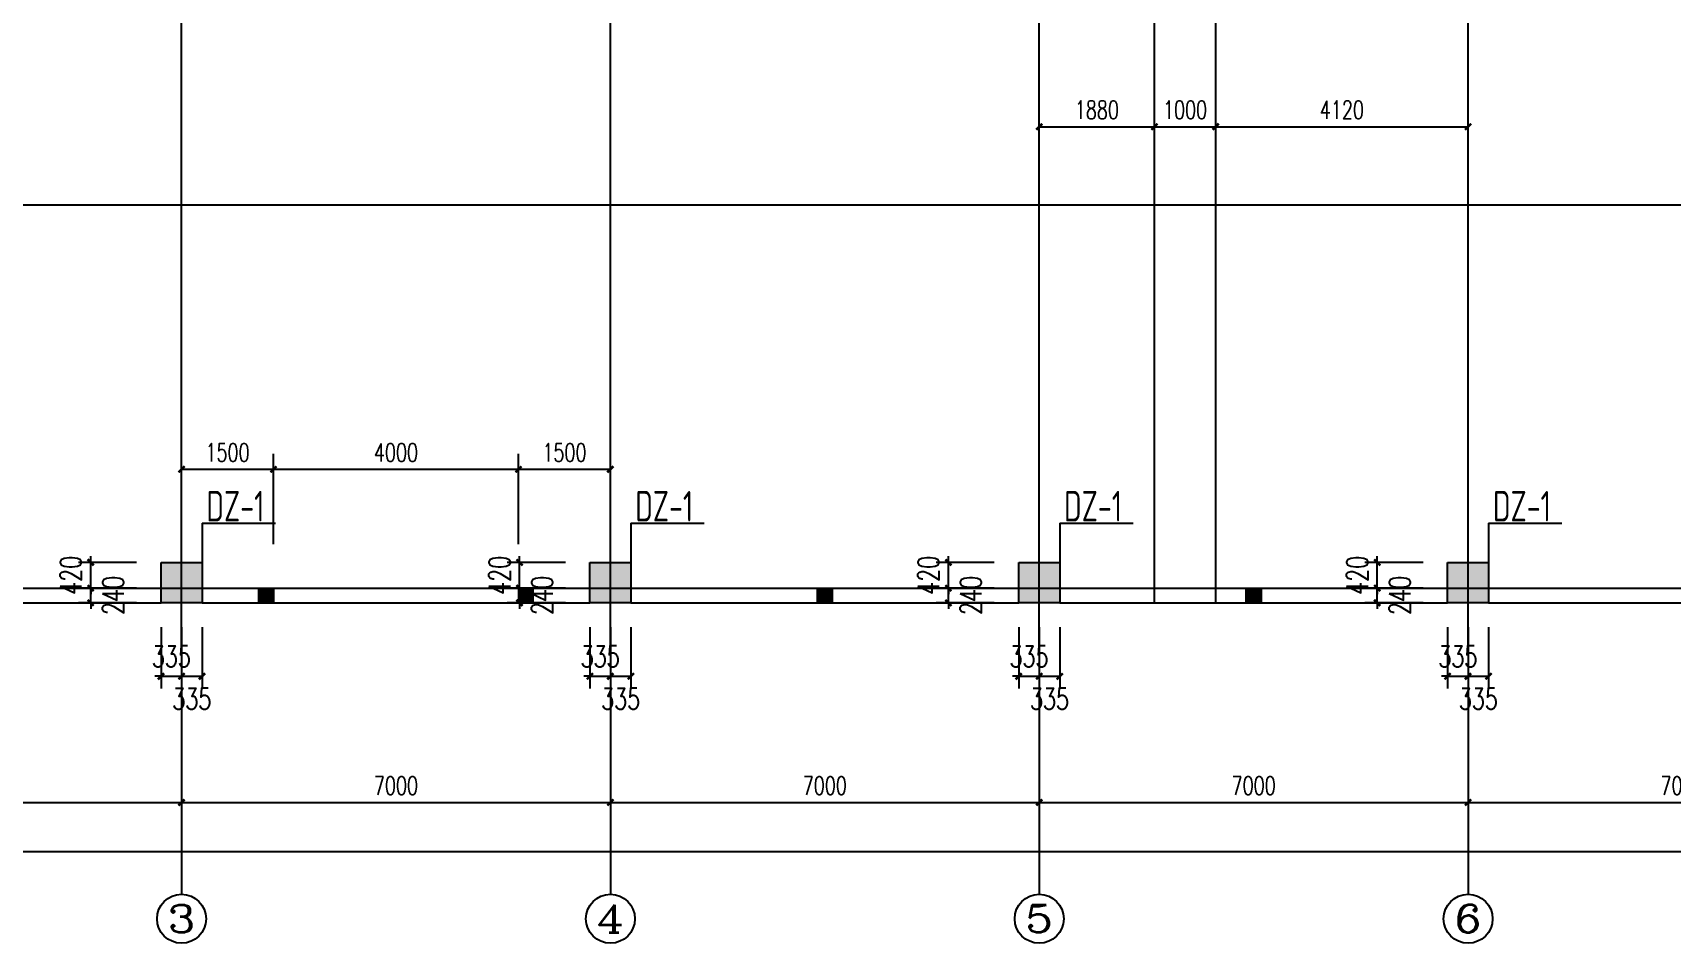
# Model space of a CAD drawing. Extents: x -17471 to 313636, y -71590 to 757901.
# Drawn here: x 211278 to 238022, y 157772 to 172643 of the extents above; entities that cross this region are included whole.
import ezdxf
from ezdxf.enums import TextEntityAlignment as Align

# ---------------------------------------------------------------- set-up
doc = ezdxf.new("R2010")
doc.units = 0
doc.header["$LTSCALE"] = 1000
doc.header["$MEASUREMENT"] = 0
for name, color, linetype in [('10', 7, 'Continuous'), ('AXIS', 3, 'Continuous'), ('AXIS_TEXT', 7, 'Continuous'), ('DOTE', 1, 'Continuous'), ('PUB_DIM', 3, 'Continuous'), ('基础梁', 4, 'Continuous')]:
    doc.layers.add(name, color=color, linetype=linetype)
doc.layers.add('TEXT', color=7, linetype='Continuous', lineweight=13)
doc.styles.add('_TCH_AXIS', font='COMPLEX', dxfattribs={"bigfont": 'GBCBIG'})
doc.styles.add('_TCH_DIM_T3', font='SIMPLEX', dxfattribs={"width": 0.705882, "bigfont": 'GBCBIG'})
doc.styles.add('COMPLEX', font='COMPLEX')
doc.styles.add('TSSD_REIN', font='Tssdeng.shx', dxfattribs={"width": 0.7, "bigfont": 'hztxt.shx'})
doc.dimstyles.new('_TCH_ARCH&&100', dxfattribs={"dimtxt": 297.5, "dimasz": 100, "dimexe": 250, "dimexo": 300, "dimgap": 126.25, "dimtad": 1, "dimdec": 0, "dimzin": 0, "dimdsep": 46, "dimtxsty": '_TCH_DIM_T3', "dimblk": 'ARCHTICK', "dimcen": 0.09, "dimclrt": 7, "dimazin": 2, "dimtfac": 1, "dimtdec": 0, "dimtix": 1, "dimtmove": 2, "dimatfit": 3, "dimfxl": 0, "dimtolj": 1, "dimtzin": 0, "dimarcsym": 0})
doc.dimstyles.new('_TCH_ARCH&&150', dxfattribs={"dimtxt": 446.25, "dimasz": 150, "dimexe": 375, "dimexo": 450, "dimgap": 189.375, "dimtad": 1, "dimdec": 0, "dimzin": 0, "dimdsep": 46, "dimtxsty": '_TCH_DIM_T3', "dimblk": 'ARCHTICK', "dimcen": 0.09, "dimclrt": 7, "dimazin": 2, "dimtfac": 1, "dimtdec": 0, "dimtix": 1, "dimtmove": 2, "dimatfit": 3, "dimfxl": 0, "dimtolj": 1, "dimtzin": 0, "dimarcsym": 0})

# ---------------------------------------------------------------- blocks, each defined once
blk = doc.blocks.new('_ArchTick')
at = {"color": 0, "linetype": 'ByBlock', "const_width": 0.4}
blk.add_lwpolyline([(-0.5, -0.5), (0.5, 0.5)], dxfattribs=at)
blk = doc.blocks.new('*D180')
at = {"layer": 'Defpoints', "color": 0, "transparency": 16777216}
for p in [(212223, 163572), (213371, 163572), (213371, 163332)]:
    blk.add_point(p, dxfattribs=at)
at = {"layer": 'PUB_DIM', "color": 0, "lineweight": -2, "transparency": 16777216}
for p, q in [((212971, 163572), (212023, 163572)), ((212223, 163572), (212223, 163672)), ((212223, 163332), (212223, 163572)), ((212971, 163332), (212023, 163332)), ((212223, 163332), (212223, 163232))]:
    blk.add_line(p, q, dxfattribs=at)
at = {"layer": 'PUB_DIM', "color": 0, "lineweight": -2, "transparency": 16777216, "xscale": 100, "yscale": 100, "zscale": 100}
for p, rotation in [((212223, 163572), 270), ((212223, 163332), 90)]:
    blk.add_blockref('_ArchTick', p, dxfattribs=dict(at, rotation=rotation))
at = {"layer": 'PUB_DIM', "color": 7, "transparency": 16777216, "insert": (212591, 163452), "char_height": 350, "attachment_point": 5, "rotation": 90, "style": '_TCH_DIM_T3'}
blk.add_mtext('\\A1;240', dxfattribs=at)
blk = doc.blocks.new('*D181')
at = {"layer": 'Defpoints', "color": 0, "transparency": 16777216}
for p in [(212223, 163992), (213371, 163992), (213371, 163572)]:
    blk.add_point(p, dxfattribs=at)
at = {"layer": 'PUB_DIM', "color": 0, "lineweight": -2, "transparency": 16777216}
for p, q in [((212971, 163992), (212023, 163992)), ((212223, 163992), (212223, 164092)), ((212223, 163572), (212223, 163992)), ((212971, 163572), (212023, 163572)), ((212223, 163572), (212223, 163472))]:
    blk.add_line(p, q, dxfattribs=at)
at = {"layer": 'PUB_DIM', "color": 0, "lineweight": -2, "transparency": 16777216, "xscale": 100, "yscale": 100, "zscale": 100}
for p, rotation in [((212223, 163992), 270), ((212223, 163572), 90)]:
    blk.add_blockref('_ArchTick', p, dxfattribs=dict(at, rotation=rotation))
at = {"layer": 'PUB_DIM', "color": 7, "transparency": 16777216, "insert": (211898, 163782), "char_height": 350, "attachment_point": 5, "rotation": 90, "style": '_TCH_DIM_T3'}
blk.add_mtext('\\A1;420', dxfattribs=at)
blk = doc.blocks.new('*D182')
at = {"layer": 'Defpoints', "color": 0, "transparency": 16777216}
for p in [(213706, 163332), (214041, 163332), (214041, 162132)]:
    blk.add_point(p, dxfattribs=at)
at = {"layer": 'PUB_DIM', "color": 0, "lineweight": -2, "transparency": 16777216}
for p, q in [((213706, 162932), (213706, 161932)), ((214041, 162932), (214041, 161932)), ((213706, 162132), (214041, 162132))]:
    blk.add_line(p, q, dxfattribs=at)
at = {"layer": 'PUB_DIM', "color": 0, "lineweight": -2, "transparency": 16777216, "xscale": 100, "yscale": 100, "zscale": 100, "rotation": 180}
blk.add_blockref('_ArchTick', (213706, 162132), dxfattribs=at)
at = {"layer": 'PUB_DIM', "color": 0, "lineweight": -2, "transparency": 16777216, "xscale": 100, "yscale": 100, "zscale": 100}
blk.add_blockref('_ArchTick', (214041, 162132), dxfattribs=at)
at = {"layer": 'PUB_DIM', "color": 7, "transparency": 16777216, "insert": (213874, 161764), "char_height": 350, "attachment_point": 5, "style": '_TCH_DIM_T3'}
blk.add_mtext('\\A1;335', dxfattribs=at)
blk = doc.blocks.new('*D183')
at = {"layer": 'Defpoints', "color": 0, "transparency": 16777216}
for p in [(213371, 163332), (213706, 163332), (213706, 162132)]:
    blk.add_point(p, dxfattribs=at)
at = {"layer": 'PUB_DIM', "color": 0, "lineweight": -2, "transparency": 16777216}
for p, q in [((213371, 162932), (213371, 161932)), ((213706, 162932), (213706, 161932)), ((213371, 162132), (213271, 162132)), ((213371, 162132), (213706, 162132)), ((213706, 162132), (213806, 162132))]:
    blk.add_line(p, q, dxfattribs=at)
at = {"layer": 'PUB_DIM', "color": 0, "lineweight": -2, "transparency": 16777216, "xscale": 100, "yscale": 100, "zscale": 100}
blk.add_blockref('_ArchTick', (213371, 162132), dxfattribs=at)
at = {"layer": 'PUB_DIM', "color": 0, "lineweight": -2, "transparency": 16777216, "xscale": 100, "yscale": 100, "zscale": 100, "rotation": 180}
blk.add_blockref('_ArchTick', (213706, 162132), dxfattribs=at)
at = {"layer": 'PUB_DIM', "color": 7, "transparency": 16777216, "insert": (213539, 162457), "char_height": 350, "attachment_point": 5, "style": '_TCH_DIM_T3'}
blk.add_mtext('\\A1;335', dxfattribs=at)
blk = doc.blocks.new('*D184')
at = {"layer": 'Defpoints', "color": 0, "transparency": 16777216}
for p in [(219223, 163572), (220371, 163572), (220371, 163332)]:
    blk.add_point(p, dxfattribs=at)
at = {"layer": 'PUB_DIM', "color": 0, "lineweight": -2, "transparency": 16777216}
for p, q in [((219971, 163572), (219023, 163572)), ((219223, 163572), (219223, 163672)), ((219223, 163332), (219223, 163572)), ((219971, 163332), (219023, 163332)), ((219223, 163332), (219223, 163232))]:
    blk.add_line(p, q, dxfattribs=at)
at = {"layer": 'PUB_DIM', "color": 0, "lineweight": -2, "transparency": 16777216, "xscale": 100, "yscale": 100, "zscale": 100}
for p, rotation in [((219223, 163572), 270), ((219223, 163332), 90)]:
    blk.add_blockref('_ArchTick', p, dxfattribs=dict(at, rotation=rotation))
at = {"layer": 'PUB_DIM', "color": 7, "transparency": 16777216, "insert": (219591, 163452), "char_height": 350, "attachment_point": 5, "rotation": 90, "style": '_TCH_DIM_T3'}
blk.add_mtext('\\A1;240', dxfattribs=at)
blk = doc.blocks.new('*D185')
at = {"layer": 'Defpoints', "color": 0, "transparency": 16777216}
for p in [(219223, 163992), (220371, 163992), (220371, 163572)]:
    blk.add_point(p, dxfattribs=at)
at = {"layer": 'PUB_DIM', "color": 0, "lineweight": -2, "transparency": 16777216}
for p, q in [((219971, 163992), (219023, 163992)), ((219223, 163992), (219223, 164092)), ((219223, 163572), (219223, 163992)), ((219971, 163572), (219023, 163572)), ((219223, 163572), (219223, 163472))]:
    blk.add_line(p, q, dxfattribs=at)
at = {"layer": 'PUB_DIM', "color": 0, "lineweight": -2, "transparency": 16777216, "xscale": 100, "yscale": 100, "zscale": 100}
for p, rotation in [((219223, 163992), 270), ((219223, 163572), 90)]:
    blk.add_blockref('_ArchTick', p, dxfattribs=dict(at, rotation=rotation))
at = {"layer": 'PUB_DIM', "color": 7, "transparency": 16777216, "insert": (218898, 163782), "char_height": 350, "attachment_point": 5, "rotation": 90, "style": '_TCH_DIM_T3'}
blk.add_mtext('\\A1;420', dxfattribs=at)
blk = doc.blocks.new('*D186')
at = {"layer": 'Defpoints', "color": 0, "transparency": 16777216}
for p in [(220706, 163332), (221041, 163332), (221041, 162132)]:
    blk.add_point(p, dxfattribs=at)
at = {"layer": 'PUB_DIM', "color": 0, "lineweight": -2, "transparency": 16777216}
for p, q in [((220706, 162932), (220706, 161932)), ((221041, 162932), (221041, 161932)), ((220706, 162132), (221041, 162132))]:
    blk.add_line(p, q, dxfattribs=at)
at = {"layer": 'PUB_DIM', "color": 0, "lineweight": -2, "transparency": 16777216, "xscale": 100, "yscale": 100, "zscale": 100, "rotation": 180}
blk.add_blockref('_ArchTick', (220706, 162132), dxfattribs=at)
at = {"layer": 'PUB_DIM', "color": 0, "lineweight": -2, "transparency": 16777216, "xscale": 100, "yscale": 100, "zscale": 100}
blk.add_blockref('_ArchTick', (221041, 162132), dxfattribs=at)
at = {"layer": 'PUB_DIM', "color": 7, "transparency": 16777216, "insert": (220874, 161764), "char_height": 350, "attachment_point": 5, "style": '_TCH_DIM_T3'}
blk.add_mtext('\\A1;335', dxfattribs=at)
blk = doc.blocks.new('*D187')
at = {"layer": 'Defpoints', "color": 0, "transparency": 16777216}
for p in [(220371, 163332), (220706, 163332), (220706, 162132)]:
    blk.add_point(p, dxfattribs=at)
at = {"layer": 'PUB_DIM', "color": 0, "lineweight": -2, "transparency": 16777216}
for p, q in [((220371, 162932), (220371, 161932)), ((220706, 162932), (220706, 161932)), ((220371, 162132), (220271, 162132)), ((220371, 162132), (220706, 162132)), ((220706, 162132), (220806, 162132))]:
    blk.add_line(p, q, dxfattribs=at)
at = {"layer": 'PUB_DIM', "color": 0, "lineweight": -2, "transparency": 16777216, "xscale": 100, "yscale": 100, "zscale": 100}
blk.add_blockref('_ArchTick', (220371, 162132), dxfattribs=at)
at = {"layer": 'PUB_DIM', "color": 0, "lineweight": -2, "transparency": 16777216, "xscale": 100, "yscale": 100, "zscale": 100, "rotation": 180}
blk.add_blockref('_ArchTick', (220706, 162132), dxfattribs=at)
at = {"layer": 'PUB_DIM', "color": 7, "transparency": 16777216, "insert": (220539, 162457), "char_height": 350, "attachment_point": 5, "style": '_TCH_DIM_T3'}
blk.add_mtext('\\A1;335', dxfattribs=at)
blk = doc.blocks.new('*D188')
at = {"layer": 'Defpoints', "color": 0, "transparency": 16777216}
for p in [(226223, 163572), (227371, 163572), (227371, 163332)]:
    blk.add_point(p, dxfattribs=at)
at = {"layer": 'PUB_DIM', "color": 0, "lineweight": -2, "transparency": 16777216}
for p, q in [((226971, 163572), (226023, 163572)), ((226223, 163572), (226223, 163672)), ((226223, 163332), (226223, 163572)), ((226971, 163332), (226023, 163332)), ((226223, 163332), (226223, 163232))]:
    blk.add_line(p, q, dxfattribs=at)
at = {"layer": 'PUB_DIM', "color": 0, "lineweight": -2, "transparency": 16777216, "xscale": 100, "yscale": 100, "zscale": 100}
for p, rotation in [((226223, 163572), 270), ((226223, 163332), 90)]:
    blk.add_blockref('_ArchTick', p, dxfattribs=dict(at, rotation=rotation))
at = {"layer": 'PUB_DIM', "color": 7, "transparency": 16777216, "insert": (226591, 163452), "char_height": 350, "attachment_point": 5, "rotation": 90, "style": '_TCH_DIM_T3'}
blk.add_mtext('\\A1;240', dxfattribs=at)
blk = doc.blocks.new('*D189')
at = {"layer": 'Defpoints', "color": 0, "transparency": 16777216}
for p in [(226223, 163992), (227371, 163992), (227371, 163572)]:
    blk.add_point(p, dxfattribs=at)
at = {"layer": 'PUB_DIM', "color": 0, "lineweight": -2, "transparency": 16777216}
for p, q in [((226971, 163992), (226023, 163992)), ((226223, 163992), (226223, 164092)), ((226223, 163572), (226223, 163992)), ((226971, 163572), (226023, 163572)), ((226223, 163572), (226223, 163472))]:
    blk.add_line(p, q, dxfattribs=at)
at = {"layer": 'PUB_DIM', "color": 0, "lineweight": -2, "transparency": 16777216, "xscale": 100, "yscale": 100, "zscale": 100}
for p, rotation in [((226223, 163992), 270), ((226223, 163572), 90)]:
    blk.add_blockref('_ArchTick', p, dxfattribs=dict(at, rotation=rotation))
at = {"layer": 'PUB_DIM', "color": 7, "transparency": 16777216, "insert": (225898, 163782), "char_height": 350, "attachment_point": 5, "rotation": 90, "style": '_TCH_DIM_T3'}
blk.add_mtext('\\A1;420', dxfattribs=at)
blk = doc.blocks.new('*D190')
at = {"layer": 'Defpoints', "color": 0, "transparency": 16777216}
for p in [(227706, 163332), (228041, 163332), (228041, 162132)]:
    blk.add_point(p, dxfattribs=at)
at = {"layer": 'PUB_DIM', "color": 0, "lineweight": -2, "transparency": 16777216}
for p, q in [((227706, 162932), (227706, 161932)), ((228041, 162932), (228041, 161932)), ((227706, 162132), (228041, 162132))]:
    blk.add_line(p, q, dxfattribs=at)
at = {"layer": 'PUB_DIM', "color": 0, "lineweight": -2, "transparency": 16777216, "xscale": 100, "yscale": 100, "zscale": 100, "rotation": 180}
blk.add_blockref('_ArchTick', (227706, 162132), dxfattribs=at)
at = {"layer": 'PUB_DIM', "color": 0, "lineweight": -2, "transparency": 16777216, "xscale": 100, "yscale": 100, "zscale": 100}
blk.add_blockref('_ArchTick', (228041, 162132), dxfattribs=at)
at = {"layer": 'PUB_DIM', "color": 7, "transparency": 16777216, "insert": (227874, 161764), "char_height": 350, "attachment_point": 5, "style": '_TCH_DIM_T3'}
blk.add_mtext('\\A1;335', dxfattribs=at)
blk = doc.blocks.new('*D191')
at = {"layer": 'Defpoints', "color": 0, "transparency": 16777216}
for p in [(227371, 163332), (227706, 163332), (227706, 162132)]:
    blk.add_point(p, dxfattribs=at)
at = {"layer": 'PUB_DIM', "color": 0, "lineweight": -2, "transparency": 16777216}
for p, q in [((227371, 162932), (227371, 161932)), ((227706, 162932), (227706, 161932)), ((227371, 162132), (227271, 162132)), ((227371, 162132), (227706, 162132)), ((227706, 162132), (227806, 162132))]:
    blk.add_line(p, q, dxfattribs=at)
at = {"layer": 'PUB_DIM', "color": 0, "lineweight": -2, "transparency": 16777216, "xscale": 100, "yscale": 100, "zscale": 100}
blk.add_blockref('_ArchTick', (227371, 162132), dxfattribs=at)
at = {"layer": 'PUB_DIM', "color": 0, "lineweight": -2, "transparency": 16777216, "xscale": 100, "yscale": 100, "zscale": 100, "rotation": 180}
blk.add_blockref('_ArchTick', (227706, 162132), dxfattribs=at)
at = {"layer": 'PUB_DIM', "color": 7, "transparency": 16777216, "insert": (227539, 162457), "char_height": 350, "attachment_point": 5, "style": '_TCH_DIM_T3'}
blk.add_mtext('\\A1;335', dxfattribs=at)
blk = doc.blocks.new('*D192')
at = {"layer": 'Defpoints', "color": 0, "transparency": 16777216}
for p in [(233223, 163572), (234371, 163572), (234371, 163332)]:
    blk.add_point(p, dxfattribs=at)
at = {"layer": 'PUB_DIM', "color": 0, "lineweight": -2, "transparency": 16777216}
for p, q in [((233971, 163572), (233023, 163572)), ((233223, 163572), (233223, 163672)), ((233223, 163332), (233223, 163572)), ((233971, 163332), (233023, 163332)), ((233223, 163332), (233223, 163232))]:
    blk.add_line(p, q, dxfattribs=at)
at = {"layer": 'PUB_DIM', "color": 0, "lineweight": -2, "transparency": 16777216, "xscale": 100, "yscale": 100, "zscale": 100}
for p, rotation in [((233223, 163572), 270), ((233223, 163332), 90)]:
    blk.add_blockref('_ArchTick', p, dxfattribs=dict(at, rotation=rotation))
at = {"layer": 'PUB_DIM', "color": 7, "transparency": 16777216, "insert": (233591, 163452), "char_height": 350, "attachment_point": 5, "rotation": 90, "style": '_TCH_DIM_T3'}
blk.add_mtext('\\A1;240', dxfattribs=at)
blk = doc.blocks.new('*D193')
at = {"layer": 'Defpoints', "color": 0, "transparency": 16777216}
for p in [(233223, 163992), (234371, 163992), (234371, 163572)]:
    blk.add_point(p, dxfattribs=at)
at = {"layer": 'PUB_DIM', "color": 0, "lineweight": -2, "transparency": 16777216}
for p, q in [((233971, 163992), (233023, 163992)), ((233223, 163992), (233223, 164092)), ((233223, 163572), (233223, 163992)), ((233971, 163572), (233023, 163572)), ((233223, 163572), (233223, 163472))]:
    blk.add_line(p, q, dxfattribs=at)
at = {"layer": 'PUB_DIM', "color": 0, "lineweight": -2, "transparency": 16777216, "xscale": 100, "yscale": 100, "zscale": 100}
for p, rotation in [((233223, 163992), 270), ((233223, 163572), 90)]:
    blk.add_blockref('_ArchTick', p, dxfattribs=dict(at, rotation=rotation))
at = {"layer": 'PUB_DIM', "color": 7, "transparency": 16777216, "insert": (232898, 163782), "char_height": 350, "attachment_point": 5, "rotation": 90, "style": '_TCH_DIM_T3'}
blk.add_mtext('\\A1;420', dxfattribs=at)
blk = doc.blocks.new('*D194')
at = {"layer": 'Defpoints', "color": 0, "transparency": 16777216}
for p in [(234706, 163332), (235041, 163332), (235041, 162132)]:
    blk.add_point(p, dxfattribs=at)
at = {"layer": 'PUB_DIM', "color": 0, "lineweight": -2, "transparency": 16777216}
for p, q in [((234706, 162932), (234706, 161932)), ((235041, 162932), (235041, 161932)), ((234706, 162132), (235041, 162132))]:
    blk.add_line(p, q, dxfattribs=at)
at = {"layer": 'PUB_DIM', "color": 0, "lineweight": -2, "transparency": 16777216, "xscale": 100, "yscale": 100, "zscale": 100, "rotation": 180}
blk.add_blockref('_ArchTick', (234706, 162132), dxfattribs=at)
at = {"layer": 'PUB_DIM', "color": 0, "lineweight": -2, "transparency": 16777216, "xscale": 100, "yscale": 100, "zscale": 100}
blk.add_blockref('_ArchTick', (235041, 162132), dxfattribs=at)
at = {"layer": 'PUB_DIM', "color": 7, "transparency": 16777216, "insert": (234874, 161764), "char_height": 350, "attachment_point": 5, "style": '_TCH_DIM_T3'}
blk.add_mtext('\\A1;335', dxfattribs=at)
blk = doc.blocks.new('*D195')
at = {"layer": 'Defpoints', "color": 0, "transparency": 16777216}
for p in [(234371, 163332), (234706, 163332), (234706, 162132)]:
    blk.add_point(p, dxfattribs=at)
at = {"layer": 'PUB_DIM', "color": 0, "lineweight": -2, "transparency": 16777216}
for p, q in [((234371, 162932), (234371, 161932)), ((234706, 162932), (234706, 161932)), ((234371, 162132), (234271, 162132)), ((234371, 162132), (234706, 162132)), ((234706, 162132), (234806, 162132))]:
    blk.add_line(p, q, dxfattribs=at)
at = {"layer": 'PUB_DIM', "color": 0, "lineweight": -2, "transparency": 16777216, "xscale": 100, "yscale": 100, "zscale": 100}
blk.add_blockref('_ArchTick', (234371, 162132), dxfattribs=at)
at = {"layer": 'PUB_DIM', "color": 0, "lineweight": -2, "transparency": 16777216, "xscale": 100, "yscale": 100, "zscale": 100, "rotation": 180}
blk.add_blockref('_ArchTick', (234706, 162132), dxfattribs=at)
at = {"layer": 'PUB_DIM', "color": 7, "transparency": 16777216, "insert": (234539, 162457), "char_height": 350, "attachment_point": 5, "style": '_TCH_DIM_T3'}
blk.add_mtext('\\A1;335', dxfattribs=at)
blk = doc.blocks.new('*D1825')
at = {"layer": 'Defpoints', "color": 0, "transparency": 16777216}
for p in [(215206, 165513), (213706, 163992), (215206, 163992)]:
    blk.add_point(p, dxfattribs=at)
at = {"layer": 'PUB_DIM', "color": 0, "lineweight": -2, "transparency": 16777216}
for p, q in [((213706, 164292), (213706, 165763)), ((215206, 164292), (215206, 165763)), ((213706, 165513), (215206, 165513))]:
    blk.add_line(p, q, dxfattribs=at)
at = {"layer": 'PUB_DIM', "color": 0, "lineweight": -2, "transparency": 16777216, "xscale": 100, "yscale": 100, "zscale": 100, "rotation": 180}
blk.add_blockref('_ArchTick', (213706, 165513), dxfattribs=at)
at = {"layer": 'PUB_DIM', "color": 0, "lineweight": -2, "transparency": 16777216, "xscale": 100, "yscale": 100, "zscale": 100}
blk.add_blockref('_ArchTick', (215206, 165513), dxfattribs=at)
at = {"layer": 'PUB_DIM', "color": 7, "transparency": 16777216, "insert": (214456, 165788), "char_height": 297.5, "attachment_point": 5, "style": '_TCH_DIM_T3'}
blk.add_mtext('\\A1;1500', dxfattribs=at)
blk = doc.blocks.new('*D1826')
at = {"layer": 'Defpoints', "color": 0, "transparency": 16777216}
for p in [(219206, 165513), (215206, 163992), (219206, 163992)]:
    blk.add_point(p, dxfattribs=at)
at = {"layer": 'PUB_DIM', "color": 0, "lineweight": -2, "transparency": 16777216}
for p, q in [((215206, 164292), (215206, 165763)), ((219206, 164292), (219206, 165763)), ((215206, 165513), (219206, 165513))]:
    blk.add_line(p, q, dxfattribs=at)
at = {"layer": 'PUB_DIM', "color": 0, "lineweight": -2, "transparency": 16777216, "xscale": 100, "yscale": 100, "zscale": 100, "rotation": 180}
blk.add_blockref('_ArchTick', (215206, 165513), dxfattribs=at)
at = {"layer": 'PUB_DIM', "color": 0, "lineweight": -2, "transparency": 16777216, "xscale": 100, "yscale": 100, "zscale": 100}
blk.add_blockref('_ArchTick', (219206, 165513), dxfattribs=at)
at = {"layer": 'PUB_DIM', "color": 7, "transparency": 16777216, "insert": (217206, 165788), "char_height": 297.5, "attachment_point": 5, "style": '_TCH_DIM_T3'}
blk.add_mtext('\\A1;4000', dxfattribs=at)
blk = doc.blocks.new('*D1827')
at = {"layer": 'Defpoints', "color": 0, "transparency": 16777216}
for p in [(220706, 165513), (219206, 163992), (220706, 163992)]:
    blk.add_point(p, dxfattribs=at)
at = {"layer": 'PUB_DIM', "color": 0, "lineweight": -2, "transparency": 16777216}
for p, q in [((219206, 164292), (219206, 165763)), ((220706, 164292), (220706, 165763)), ((219206, 165513), (220706, 165513))]:
    blk.add_line(p, q, dxfattribs=at)
at = {"layer": 'PUB_DIM', "color": 0, "lineweight": -2, "transparency": 16777216, "xscale": 100, "yscale": 100, "zscale": 100, "rotation": 180}
blk.add_blockref('_ArchTick', (219206, 165513), dxfattribs=at)
at = {"layer": 'PUB_DIM', "color": 0, "lineweight": -2, "transparency": 16777216, "xscale": 100, "yscale": 100, "zscale": 100}
blk.add_blockref('_ArchTick', (220706, 165513), dxfattribs=at)
at = {"layer": 'PUB_DIM', "color": 7, "transparency": 16777216, "insert": (219956, 165788), "char_height": 297.5, "attachment_point": 5, "style": '_TCH_DIM_T3'}
blk.add_mtext('\\A1;1500', dxfattribs=at)
blk = doc.blocks.new('*D1831')
at = {"layer": 'Defpoints', "color": 0, "transparency": 16777216}
for p in [(229586, 171108), (227706, 169832), (229586, 169832)]:
    blk.add_point(p, dxfattribs=at)
at = {"layer": 'PUB_DIM', "color": 0, "lineweight": -2, "transparency": 16777216}
for p, q in [((227706, 170132), (227706, 171358)), ((229586, 170132), (229586, 171358)), ((227706, 171108), (229586, 171108))]:
    blk.add_line(p, q, dxfattribs=at)
at = {"layer": 'PUB_DIM', "color": 0, "lineweight": -2, "transparency": 16777216, "xscale": 100, "yscale": 100, "zscale": 100, "rotation": 180}
blk.add_blockref('_ArchTick', (227706, 171108), dxfattribs=at)
at = {"layer": 'PUB_DIM', "color": 0, "lineweight": -2, "transparency": 16777216, "xscale": 100, "yscale": 100, "zscale": 100}
blk.add_blockref('_ArchTick', (229586, 171108), dxfattribs=at)
at = {"layer": 'PUB_DIM', "color": 7, "transparency": 16777216, "insert": (228646, 171383), "char_height": 297.5, "attachment_point": 5, "style": '_TCH_DIM_T3'}
blk.add_mtext('\\A1;1880', dxfattribs=at)
blk = doc.blocks.new('*D1832')
at = {"layer": 'Defpoints', "color": 0, "transparency": 16777216}
for p in [(230586, 171108), (229586, 169832), (230586, 169832)]:
    blk.add_point(p, dxfattribs=at)
at = {"layer": 'PUB_DIM', "color": 0, "lineweight": -2, "transparency": 16777216}
for p, q in [((229586, 170132), (229586, 171358)), ((230586, 170132), (230586, 171358)), ((229586, 171108), (230586, 171108))]:
    blk.add_line(p, q, dxfattribs=at)
at = {"layer": 'PUB_DIM', "color": 0, "lineweight": -2, "transparency": 16777216, "xscale": 100, "yscale": 100, "zscale": 100, "rotation": 180}
blk.add_blockref('_ArchTick', (229586, 171108), dxfattribs=at)
at = {"layer": 'PUB_DIM', "color": 0, "lineweight": -2, "transparency": 16777216, "xscale": 100, "yscale": 100, "zscale": 100}
blk.add_blockref('_ArchTick', (230586, 171108), dxfattribs=at)
at = {"layer": 'PUB_DIM', "color": 7, "transparency": 16777216, "insert": (230086, 171383), "char_height": 297.5, "attachment_point": 5, "style": '_TCH_DIM_T3'}
blk.add_mtext('\\A1;1000', dxfattribs=at)
blk = doc.blocks.new('*D1833')
at = {"layer": 'Defpoints', "color": 0, "transparency": 16777216}
for p in [(234706, 171108), (230586, 169832), (234706, 169832)]:
    blk.add_point(p, dxfattribs=at)
at = {"layer": 'PUB_DIM', "color": 0, "lineweight": -2, "transparency": 16777216}
for p, q in [((230586, 170132), (230586, 171358)), ((234706, 170132), (234706, 171358)), ((230586, 171108), (234706, 171108))]:
    blk.add_line(p, q, dxfattribs=at)
at = {"layer": 'PUB_DIM', "color": 0, "lineweight": -2, "transparency": 16777216, "xscale": 100, "yscale": 100, "zscale": 100, "rotation": 180}
blk.add_blockref('_ArchTick', (230586, 171108), dxfattribs=at)
at = {"layer": 'PUB_DIM', "color": 0, "lineweight": -2, "transparency": 16777216, "xscale": 100, "yscale": 100, "zscale": 100}
blk.add_blockref('_ArchTick', (234706, 171108), dxfattribs=at)
at = {"layer": 'PUB_DIM', "color": 7, "transparency": 16777216, "insert": (232646, 171383), "char_height": 297.5, "attachment_point": 5, "style": '_TCH_DIM_T3'}
blk.add_mtext('\\A1;4120', dxfattribs=at)
blk = doc.blocks.new('*D1860')
at = {"layer": 'AXIS', "color": 0, "lineweight": -2, "transparency": 16777216}
for p, q in [((206706, 162272), (206706, 159822)), ((213706, 162272), (213706, 159822)), ((206706, 160072), (213706, 160072))]:
    blk.add_line(p, q, dxfattribs=at)
at = {"layer": 'Defpoints', "color": 0, "transparency": 16777216}
for p in [(206706, 162572), (213706, 162572), (213706, 160072)]:
    blk.add_point(p, dxfattribs=at)
at = {"layer": 'AXIS', "color": 0, "lineweight": -2, "transparency": 16777216, "xscale": 100, "yscale": 100, "zscale": 100, "rotation": 180}
blk.add_blockref('_ArchTick', (206706, 160072), dxfattribs=at)
at = {"layer": 'AXIS', "color": 0, "lineweight": -2, "transparency": 16777216, "xscale": 100, "yscale": 100, "zscale": 100}
blk.add_blockref('_ArchTick', (213706, 160072), dxfattribs=at)
at = {"layer": 'AXIS', "color": 7, "transparency": 16777216, "insert": (210206, 160347), "char_height": 297.5, "attachment_point": 5, "style": '_TCH_DIM_T3'}
blk.add_mtext('\\A1;7000', dxfattribs=at)
blk = doc.blocks.new('*D1861')
at = {"layer": 'AXIS', "color": 0, "lineweight": -2, "transparency": 16777216}
for p, q in [((213706, 162272), (213706, 159822)), ((220706, 162272), (220706, 159822)), ((213706, 160072), (220706, 160072))]:
    blk.add_line(p, q, dxfattribs=at)
at = {"layer": 'Defpoints', "color": 0, "transparency": 16777216}
for p in [(213706, 162572), (220706, 162572), (220706, 160072)]:
    blk.add_point(p, dxfattribs=at)
at = {"layer": 'AXIS', "color": 0, "lineweight": -2, "transparency": 16777216, "xscale": 100, "yscale": 100, "zscale": 100, "rotation": 180}
blk.add_blockref('_ArchTick', (213706, 160072), dxfattribs=at)
at = {"layer": 'AXIS', "color": 0, "lineweight": -2, "transparency": 16777216, "xscale": 100, "yscale": 100, "zscale": 100}
blk.add_blockref('_ArchTick', (220706, 160072), dxfattribs=at)
at = {"layer": 'AXIS', "color": 7, "transparency": 16777216, "insert": (217206, 160347), "char_height": 297.5, "attachment_point": 5, "style": '_TCH_DIM_T3'}
blk.add_mtext('\\A1;7000', dxfattribs=at)
blk = doc.blocks.new('*D1862')
at = {"layer": 'AXIS', "color": 0, "lineweight": -2, "transparency": 16777216}
for p, q in [((220706, 162272), (220706, 159822)), ((227706, 162272), (227706, 159822)), ((220706, 160072), (227706, 160072))]:
    blk.add_line(p, q, dxfattribs=at)
at = {"layer": 'Defpoints', "color": 0, "transparency": 16777216}
for p in [(220706, 162572), (227706, 162572), (227706, 160072)]:
    blk.add_point(p, dxfattribs=at)
at = {"layer": 'AXIS', "color": 0, "lineweight": -2, "transparency": 16777216, "xscale": 100, "yscale": 100, "zscale": 100, "rotation": 180}
blk.add_blockref('_ArchTick', (220706, 160072), dxfattribs=at)
at = {"layer": 'AXIS', "color": 0, "lineweight": -2, "transparency": 16777216, "xscale": 100, "yscale": 100, "zscale": 100}
blk.add_blockref('_ArchTick', (227706, 160072), dxfattribs=at)
at = {"layer": 'AXIS', "color": 7, "transparency": 16777216, "insert": (224206, 160347), "char_height": 297.5, "attachment_point": 5, "style": '_TCH_DIM_T3'}
blk.add_mtext('\\A1;7000', dxfattribs=at)
blk = doc.blocks.new('*D1863')
at = {"layer": 'AXIS', "color": 0, "lineweight": -2, "transparency": 16777216}
for p, q in [((227706, 162272), (227706, 159822)), ((234706, 162272), (234706, 159822)), ((227706, 160072), (234706, 160072))]:
    blk.add_line(p, q, dxfattribs=at)
at = {"layer": 'Defpoints', "color": 0, "transparency": 16777216}
for p in [(227706, 162572), (234706, 162572), (234706, 160072)]:
    blk.add_point(p, dxfattribs=at)
at = {"layer": 'AXIS', "color": 0, "lineweight": -2, "transparency": 16777216, "xscale": 100, "yscale": 100, "zscale": 100, "rotation": 180}
blk.add_blockref('_ArchTick', (227706, 160072), dxfattribs=at)
at = {"layer": 'AXIS', "color": 0, "lineweight": -2, "transparency": 16777216, "xscale": 100, "yscale": 100, "zscale": 100}
blk.add_blockref('_ArchTick', (234706, 160072), dxfattribs=at)
at = {"layer": 'AXIS', "color": 7, "transparency": 16777216, "insert": (231206, 160347), "char_height": 297.5, "attachment_point": 5, "style": '_TCH_DIM_T3'}
blk.add_mtext('\\A1;7000', dxfattribs=at)
blk = doc.blocks.new('*D1864')
at = {"layer": 'AXIS', "color": 0, "lineweight": -2, "transparency": 16777216}
for p, q in [((234706, 162272), (234706, 159822)), ((241706, 162272), (241706, 159822)), ((234706, 160072), (241706, 160072))]:
    blk.add_line(p, q, dxfattribs=at)
at = {"layer": 'Defpoints', "color": 0, "transparency": 16777216}
for p in [(234706, 162572), (241706, 162572), (241706, 160072)]:
    blk.add_point(p, dxfattribs=at)
at = {"layer": 'AXIS', "color": 0, "lineweight": -2, "transparency": 16777216, "xscale": 100, "yscale": 100, "zscale": 100, "rotation": 180}
blk.add_blockref('_ArchTick', (234706, 160072), dxfattribs=at)
at = {"layer": 'AXIS', "color": 0, "lineweight": -2, "transparency": 16777216, "xscale": 100, "yscale": 100, "zscale": 100}
blk.add_blockref('_ArchTick', (241706, 160072), dxfattribs=at)
at = {"layer": 'AXIS', "color": 7, "transparency": 16777216, "insert": (238206, 160347), "char_height": 297.5, "attachment_point": 5, "style": '_TCH_DIM_T3'}
blk.add_mtext('\\A1;7000', dxfattribs=at)
blk = doc.blocks.new('*D1873')
at = {"layer": 'AXIS', "color": 0, "lineweight": -2, "transparency": 16777216}
for p, q in [((199706, 162272), (199706, 159022)), ((297706, 162272), (297706, 159022)), ((199706, 159272), (297706, 159272))]:
    blk.add_line(p, q, dxfattribs=at)
at = {"layer": 'Defpoints', "color": 0, "transparency": 16777216}
for p in [(199706, 162572), (297706, 162572), (297706, 159272)]:
    blk.add_point(p, dxfattribs=at)
at = {"layer": 'AXIS', "color": 0, "lineweight": -2, "transparency": 16777216, "xscale": 100, "yscale": 100, "zscale": 100, "rotation": 180}
blk.add_blockref('_ArchTick', (199706, 159272), dxfattribs=at)
at = {"layer": 'AXIS', "color": 0, "lineweight": -2, "transparency": 16777216, "xscale": 100, "yscale": 100, "zscale": 100}
blk.add_blockref('_ArchTick', (297706, 159272), dxfattribs=at)
at = {"layer": 'AXIS', "color": 7, "transparency": 16777216, "insert": (248706, 159547), "char_height": 297.5, "attachment_point": 5, "style": '_TCH_DIM_T3'}
blk.add_mtext('\\A1;98000', dxfattribs=at)
blk = doc.blocks.new('_AXISO')
blk.add_circle((0, 0), 0.5)
at = {"layer": 'AXIS_TEXT', "style": 'COMPLEX', "width": 1.041667}
blk.add_attdef('A', text='', height=0.56, dxfattribs=at).set_placement((-0.25, -0.28), (0.25, -0.28), align=Align.FIT)

msp = doc.modelspace()

# ---------------------------------------------------------------- hatches: boundary and pattern name
h = msp.add_hatch(color=256)
h.dxf.hatch_style = 1
h.paths.add_polyline_path([(213371.1, 163992.3), (214041.1, 163992.3), (214041.1, 163332.3), (213371.1, 163332.3)])
h = msp.add_hatch(color=256)
h.dxf.hatch_style = 1
h.paths.add_polyline_path([(220371.1, 163992.3), (221041.1, 163992.3), (221041.1, 163332.3), (220371.1, 163332.3)])
h = msp.add_hatch(color=256)
h.dxf.hatch_style = 1
h.paths.add_polyline_path([(227371.1, 163992.3), (228041.1, 163992.3), (228041.1, 163332.3), (227371.1, 163332.3)])
h = msp.add_hatch(color=256)
h.dxf.hatch_style = 1
h.paths.add_polyline_path([(234371.1, 163992.3), (235041.1, 163992.3), (235041.1, 163332.3), (234371.1, 163332.3)])
h = msp.add_hatch(color=256)
h.dxf.hatch_style = 1
h.paths.add_polyline_path([(214966.1, 163572.3), (215206.1, 163572.3), (215206.1, 163332.3), (214966.1, 163332.3)])
h = msp.add_hatch(color=256)
h.dxf.hatch_style = 1
h.paths.add_polyline_path([(219446.1, 163572.3), (219206.1, 163572.3), (219206.1, 163332.3), (219446.1, 163332.3)])
h = msp.add_hatch(color=256)
h.dxf.hatch_style = 1
h.paths.add_polyline_path([(224086.1, 163572.3), (224326.1, 163572.3), (224326.1, 163332.3), (224086.1, 163332.3)])
h = msp.add_hatch(color=256)
h.dxf.hatch_style = 1
h.paths.add_polyline_path([(231086.1, 163572.3), (231326.1, 163572.3), (231326.1, 163332.3), (231086.1, 163332.3)])

# ---------------------------------------------------------------- linework, layer by layer
for points in [[(213371.1, 163992.3), (214041.1, 163992.3), (214041.1, 163332.3), (213371.1, 163332.3)], [(220371.1, 163992.3), (221041.1, 163992.3), (221041.1, 163332.3), (220371.1, 163332.3)], [(227371.1, 163992.3), (228041.1, 163992.3), (228041.1, 163332.3), (227371.1, 163332.3)], [(234371.1, 163992.3), (235041.1, 163992.3), (235041.1, 163332.3), (234371.1, 163332.3)], [(214966.1, 163572.3), (215206.1, 163572.3), (215206.1, 163332.3), (214966.1, 163332.3)], [(219446.1, 163572.3), (219206.1, 163572.3), (219206.1, 163332.3), (219446.1, 163332.3)], [(224086.1, 163572.3), (224326.1, 163572.3), (224326.1, 163332.3), (224086.1, 163332.3)], [(231086.1, 163572.3), (231326.1, 163572.3), (231326.1, 163332.3), (231086.1, 163332.3)]]:
    msp.add_lwpolyline(points, close=True)
at = {"layer": '10'}
for p, q in [((214041.1, 164634.8), (214041.1, 163992.3)), ((214041.1, 164634.8), (215238.1, 164634.8)), ((221041.1, 164634.8), (221041.1, 163992.3)), ((221041.1, 164634.8), (222238.1, 164634.8)), ((228041.1, 164634.8), (228041.1, 163992.3)), ((228041.1, 164634.8), (229238.1, 164634.8)), ((235041.1, 164634.8), (235041.1, 163992.3)), ((235041.1, 164634.8), (236238.1, 164634.8))]:
    msp.add_line(p, q, dxfattribs=at)
at = {"layer": 'AXIS'}
for p, q in [((213706.1, 162572.3), (213706.1, 158572.3)), ((220706.1, 162572.3), (220706.1, 158572.3)), ((227706.1, 162572.3), (227706.1, 158572.3)), ((234706.1, 162572.3), (234706.1, 158572.3))]:
    msp.add_line(p, q, dxfattribs=at)
at = {"layer": 'DOTE'}
for p, q in [((213706.1, 162572.3), (213706.1, 189092.3)), ((220706.1, 162572.3), (220706.1, 189092.3)), ((227706.1, 162572.3), (227706.1, 189092.3)), ((234706.1, 162572.3), (234706.1, 189092.3)), ((198706.1, 169832.3), (298706.1, 169832.3)), ((198706.1, 163572.3), (298706.1, 163572.3))]:
    msp.add_line(p, q, dxfattribs=at)
at = {"layer": '基础梁', "color": 6}
for p, q in [((229586.1, 163332.3), (229586.1, 188332.3)), ((229586.1, 163332.3), (229586.1, 188332.3)), ((230586.1, 163332.3), (230586.1, 188332.3)), ((230586.1, 163332.3), (230586.1, 188332.3))]:
    msp.add_line(p, q, dxfattribs=at)
at = {"layer": '基础梁'}
for p, q in [((207041.1, 163572.3), (213371.1, 163572.3)), ((214041.1, 163572.3), (220371.1, 163572.3)), ((221041.1, 163572.3), (227371.1, 163572.3)), ((228041.1, 163572.3), (234371.1, 163572.3)), ((235041.1, 163572.3), (241371.1, 163572.3)), ((207041.1, 163332.3), (213371.1, 163332.3)), ((214041.1, 163332.3), (220371.1, 163332.3)), ((221041.1, 163332.3), (227371.1, 163332.3)), ((228041.1, 163332.3), (234371.1, 163332.3)), ((235041.1, 163332.3), (241371.1, 163332.3))]:
    msp.add_line(p, q, dxfattribs=at)

# ---------------------------------------------------------------- block references
at = {"layer": 'AXIS'}
ref = msp.add_blockref('_AXISO', (213706.1, 158172.3), dxfattribs=dict(at, xscale=800, yscale=800, zscale=800))
ref.add_attrib('A', '3', dxfattribs={"layer": 'AXIS_TEXT', "height": 452.5, "style": '_TCH_AXIS', "width": 1.5}).set_placement((213479.8, 157946.1), (213932.3, 157946.1), align=Align.FIT)
ref = msp.add_blockref('_AXISO', (220706.1, 158172.3), dxfattribs=dict(at, xscale=800, yscale=800, zscale=800))
ref.add_attrib('A', '4', dxfattribs={"layer": 'AXIS_TEXT', "height": 452.5, "style": '_TCH_AXIS', "width": 1.3125}).set_placement((220479.8, 157946.1), (220932.3, 157946.1), align=Align.FIT)
ref = msp.add_blockref('_AXISO', (227706.1, 158172.3), dxfattribs=dict(at, xscale=800, yscale=800, zscale=800))
ref.add_attrib('A', '5', dxfattribs={"layer": 'AXIS_TEXT', "height": 452.5, "style": '_TCH_AXIS', "width": 1.5}).set_placement((227479.8, 157946.1), (227932.3, 157946.1), align=Align.FIT)
ref = msp.add_blockref('_AXISO', (234706.1, 158172.3), dxfattribs=dict(at, xscale=800, yscale=800, zscale=800))
ref.add_attrib('A', '6', dxfattribs={"layer": 'AXIS_TEXT', "height": 452.5, "style": '_TCH_AXIS', "width": 1.5}).set_placement((234479.8, 157946.1), (234932.3, 157946.1), align=Align.FIT)

# ---------------------------------------------------------------- texts
at = {"layer": 'TEXT', "style": 'TSSD_REIN', "width": 0.7}
for p in [(214111.7, 164660.5), (221111.7, 164660.5), (228111.7, 164660.5), (235111.7, 164660.5)]:
    msp.add_text('DZ-1', height=500, dxfattribs=at).set_placement(p)

# ---------------------------------------------------------------- dimensions: what is measured, and where the dimension line sits
at = {"layer": 'AXIS'}
for p1, p2, distance, picture, middle in [((199706.1, 162572.3), (297706.1, 162572.3), -3300, '*D1873', (248706.1, 159547.3)), ((206706.1, 162572.3), (213706.1, 162572.3), -2500, '*D1860', (210206.1, 160347.3)), ((213706.1, 162572.3), (220706.1, 162572.3), -2500, '*D1861', (217206.1, 160347.3)), ((220706.1, 162572.3), (227706.1, 162572.3), -2500, '*D1862', (224206.1, 160347.3)), ((227706.1, 162572.3), (234706.1, 162572.3), -2500, '*D1863', (231206.1, 160347.3)), ((234706.1, 162572.3), (241706.1, 162572.3), -2500, '*D1864', (238206.1, 160347.3))]:
    dim = msp.add_aligned_dim(p1=p1, p2=p2, distance=distance, dimstyle='_TCH_ARCH&&100', dxfattribs=at)
    dim.commit()
    dim.dimension.update_dxf_attribs({"geometry": picture, "text_midpoint": middle})
at = {"layer": 'PUB_DIM'}
for p1, p2, distance, picture, middle in [((227706.1, 169832.3), (229586.1, 169832.3), 1275.5, '*D1831', (228646.1, 171382.8)), ((229586.1, 169832.3), (230586.1, 169832.3), 1275.5, '*D1832', (230086.1, 171382.8)), ((230586.1, 169832.3), (234706.1, 169832.3), 1275.5, '*D1833', (232646.1, 171382.8)), ((213706.1, 163992.3), (215206.1, 163992.3), 1520.9, '*D1825', (214456.1, 165788.2)), ((215206.1, 163992.3), (219206.1, 163992.3), 1520.9, '*D1826', (217206.1, 165788.2)), ((219206.1, 163992.3), (220706.1, 163992.3), 1520.9, '*D1827', (219956.1, 165788.2))]:
    dim = msp.add_aligned_dim(p1=p1, p2=p2, distance=distance, dimstyle='_TCH_ARCH&&100', dxfattribs=at)
    dim.commit()
    dim.dimension.update_dxf_attribs({"geometry": picture, "text_midpoint": middle})
for base, p1, p2, picture, middle in [((212223.1, 163992.3), (213371.1, 163572.3), (213371.1, 163992.3), '*D181', (211898.1, 163782.3)), ((219223.1, 163992.3), (220371.1, 163572.3), (220371.1, 163992.3), '*D185', (218898.1, 163782.3)), ((226223.1, 163992.3), (227371.1, 163572.3), (227371.1, 163992.3), '*D189', (225898.1, 163782.3)), ((233223.1, 163992.3), (234371.1, 163572.3), (234371.1, 163992.3), '*D193', (232898.1, 163782.3))]:
    dim = msp.add_linear_dim(base=base, p1=p1, p2=p2, angle=90, dimstyle='_TCH_ARCH&&150', override={"dimtxt": 350, "dimasz": 100, "dimexe": 200, "dimexo": 400, "dimgap": 150}, dxfattribs=at)
    dim.commit()
    dim.dimension.update_dxf_attribs({"geometry": picture, "text_midpoint": middle})
for base, p1, p2, picture, middle in [((212223.1, 163572.3), (213371.1, 163332.3), (213371.1, 163572.3), '*D180', (212591.2, 163452.3)), ((219223.1, 163572.3), (220371.1, 163332.3), (220371.1, 163572.3), '*D184', (219591.2, 163452.3)), ((226223.1, 163572.3), (227371.1, 163332.3), (227371.1, 163572.3), '*D188', (226591.2, 163452.3)), ((233223.1, 163572.3), (234371.1, 163332.3), (234371.1, 163572.3), '*D192', (233591.2, 163452.3))]:
    dim = msp.add_linear_dim(base=base, p1=p1, p2=p2, angle=90, dimstyle='_TCH_ARCH&&150', override={"dimtxt": 350, "dimasz": 100, "dimexe": 200, "dimexo": 400, "dimgap": 150}, dxfattribs=at)
    dim.commit()
    dim.dimension.update_dxf_attribs({"geometry": picture, "text_midpoint": middle, "dimtype": 128})
for base, p1, p2, picture, middle in [((213706.1, 162132.3), (213371.1, 163332.3), (213706.1, 163332.3), '*D183', (213538.6, 162457.3)), ((220706.1, 162132.3), (220371.1, 163332.3), (220706.1, 163332.3), '*D187', (220538.6, 162457.3)), ((227706.1, 162132.3), (227371.1, 163332.3), (227706.1, 163332.3), '*D191', (227538.6, 162457.3)), ((234706.1, 162132.3), (234371.1, 163332.3), (234706.1, 163332.3), '*D195', (234538.6, 162457.3))]:
    dim = msp.add_linear_dim(base=base, p1=p1, p2=p2, dimstyle='_TCH_ARCH&&150', override={"dimtxt": 350, "dimasz": 100, "dimexe": 200, "dimexo": 400, "dimgap": 150}, dxfattribs=at)
    dim.commit()
    dim.dimension.update_dxf_attribs({"geometry": picture, "text_midpoint": middle})
for base, p1, p2, picture, middle in [((214041.1, 162132.3), (213706.1, 163332.3), (214041.1, 163332.3), '*D182', (213873.6, 161764)), ((221041.1, 162132.3), (220706.1, 163332.3), (221041.1, 163332.3), '*D186', (220873.6, 161764)), ((228041.1, 162132.3), (227706.1, 163332.3), (228041.1, 163332.3), '*D190', (227873.6, 161764)), ((235041.1, 162132.3), (234706.1, 163332.3), (235041.1, 163332.3), '*D194', (234873.6, 161764))]:
    dim = msp.add_linear_dim(base=base, p1=p1, p2=p2, dimstyle='_TCH_ARCH&&150', override={"dimtxt": 350, "dimasz": 100, "dimexe": 200, "dimexo": 400, "dimgap": 150}, dxfattribs=at)
    dim.commit()
    dim.dimension.update_dxf_attribs({"geometry": picture, "text_midpoint": middle, "dimtype": 128})

doc.saveas('drawing.dxf')
